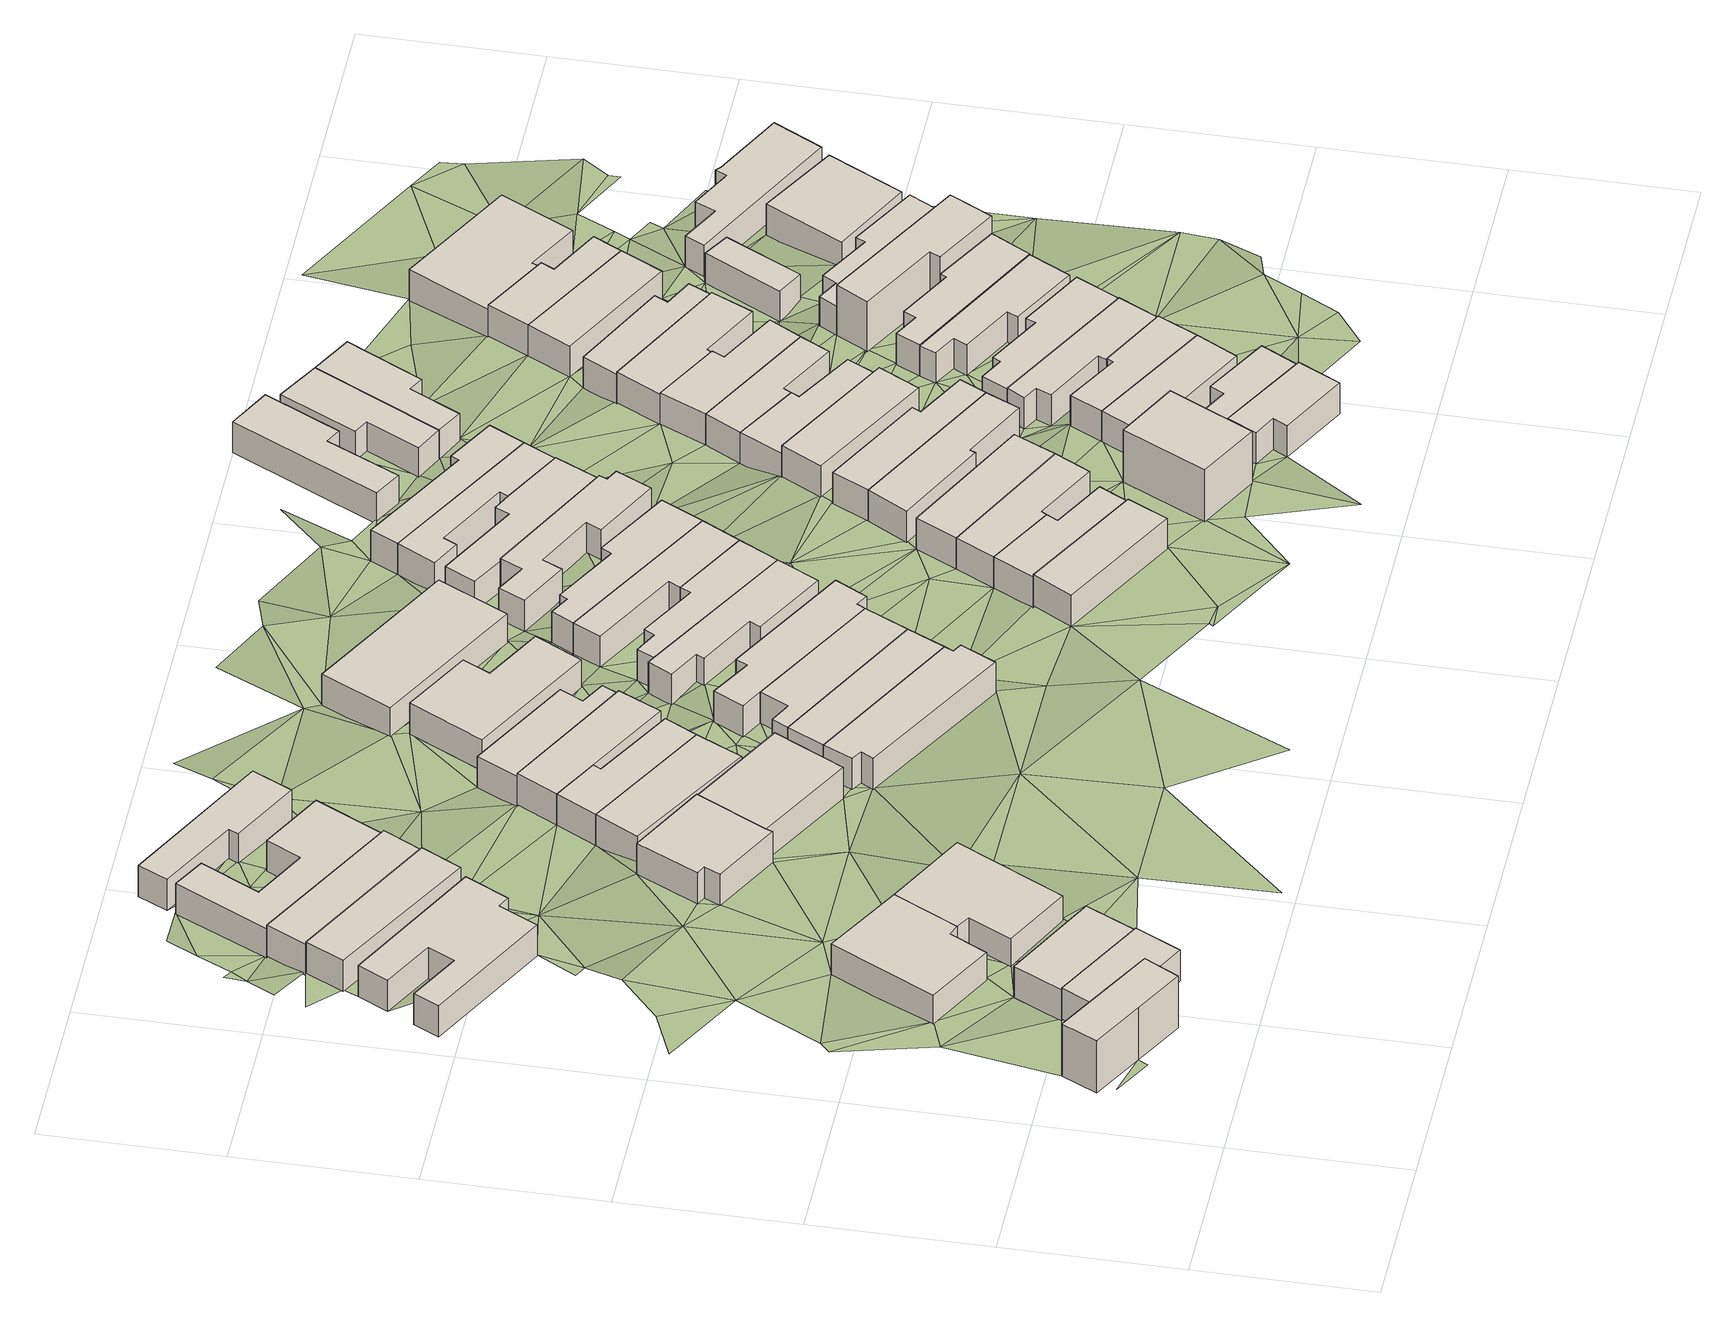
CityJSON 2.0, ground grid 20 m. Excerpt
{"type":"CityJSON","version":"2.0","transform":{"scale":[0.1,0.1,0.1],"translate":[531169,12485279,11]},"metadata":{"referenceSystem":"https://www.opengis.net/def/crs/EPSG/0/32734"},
"CityObjects":{
"building1":{"type":"Building","attributes":{"address":"59 Cecil Road Salt River Cape Town","building":"house","building:levels":2,"building_height":6.9,"plus_code":"4FRW3F96+CXF","ground_height":15,"roof_height":21.9},"geometry":[{"type":"Solid","lod":"1","boundaries":[[[[0,1,2,3]],[[1,4,5,2]],[[4,6,7,5]],[[6,8,9,7]],[[8,10,11,9]],[[10,0,3,11]],[[3,2,5,7,9,11]],[[10,8,6,4,1,0]]]]}]},
"building2":{"type":"Building","attributes":{"address":"57 Cecil Road Salt River Cape Town","building":"house","building:levels":1,"building_height":4.1,"plus_code":"4FRW3F97+C2J","ground_height":15,"roof_height":19.1},"geometry":[{"type":"Solid","lod":"1","boundaries":[[[[12,0,13,14]],[[0,10,15,13]],[[10,16,17,15]],[[16,18,19,17]],[[18,12,14,19]],[[14,13,15,17,19]],[[18,16,10,0,12]]]]}]},
"building3":{"type":"Building","attributes":{"address":"55 Cecil Road Salt River Cape Town","building":"house","building:levels":1,"building_height":4.1,"plus_code":"4FRW3F97+C2W","ground_height":14.63,"roof_height":18.73},"geometry":[{"type":"Solid","lod":"1","boundaries":[[[[20,21,22,23]],[[21,24,25,22]],[[24,26,27,25]],[[26,20,23,27]],[[23,22,25,27]],[[26,24,21,20]]]]}]},
"building4":{"type":"Building","attributes":{"address":"36 Pope Street Salt River Cape Town","building":"house","building:levels":1,"building_height":4.1,"plus_code":"4FRW3F97+G27","ground_height":13.99,"roof_height":18.09},"geometry":[{"type":"Solid","lod":"1","boundaries":[[[[28,29,30,31]],[[29,32,33,30]],[[32,34,35,33]],[[34,36,37,35]],[[36,38,39,37]],[[38,28,31,39]],[[31,30,33,35,37,39]],[[38,36,34,32,29,28]]]]}]},
"building5":{"type":"Building","attributes":{"address":"38 Cecil Road Salt River Cape Town","building":"house","building:levels":1,"building_height":4.1,"plus_code":"4FRW3F97+M2J","ground_height":13.1,"roof_height":17.2},"geometry":[{"type":"Solid","lod":"1","boundaries":[[[[40,41,42,43]],[[41,44,45,42]],[[44,46,47,45]],[[46,48,49,47]],[[48,50,51,49]],[[50,52,53,51]],[[52,54,55,53]],[[54,56,57,55]],[[56,58,59,57]],[[58,40,43,59]],[[43,42,45,47,49,51,53,55,57,59]],[[58,56,54,52,50,48,46,44,41,40]]]]}]},
"building6":{"type":"Building","attributes":{"address":"38 Pope Street Salt River Cape Town","building":"house","building:levels":1,"building_height":4.1,"plus_code":"4FRW3F97+F3J","ground_height":13.99,"roof_height":18.09},"geometry":[{"type":"Solid","lod":"1","boundaries":[[[[29,28,31,30]],[[28,60,61,31]],[[60,62,63,61]],[[62,64,65,63]],[[64,66,67,65]],[[66,29,30,67]],[[30,31,61,63,65,67]],[[66,64,62,60,28,29]]]]}]},
"building7":{"type":"Building","attributes":{"address":"36 Cecil Road Salt River Cape Town","building":"house","building:levels":1,"building_height":4.1,"plus_code":"4FRW3F97+P22","ground_height":12.86,"roof_height":16.96},"geometry":[{"type":"Solid","lod":"1","boundaries":[[[[68,69,70,71]],[[69,72,73,70]],[[72,74,75,73]],[[74,68,71,75]],[[71,70,73,75]],[[74,72,69,68]]]]}]},
"building8":{"type":"Building","attributes":{"address":"34 Cecil Road Salt River Cape Town","building":"house","building:levels":1,"building_height":4.1,"plus_code":"4FRW3F97+P2F","ground_height":12.54,"roof_height":16.64},"geometry":[{"type":"Solid","lod":"1","boundaries":[[[[76,77,78,79]],[[77,80,81,78]],[[80,82,83,81]],[[82,76,79,83]],[[79,78,81,83]],[[82,80,77,76]]]]}]},
"building9":{"type":"Building","attributes":{"address":"7 Pope Street Salt River Cape Town","building":"house","building:levels":1,"building_height":4.1,"plus_code":"4FRW3F97+J34","ground_height":13.86,"roof_height":17.96},"geometry":[{"type":"Solid","lod":"1","boundaries":[[[[84,85,86,87]],[[85,88,89,86]],[[88,90,91,89]],[[90,92,93,91]],[[92,94,95,93]],[[94,96,97,95]],[[96,84,87,97]],[[87,86,89,91,93,95,97]],[[96,94,92,90,88,85,84]]]]}]},
"building10":{"type":"Building","attributes":{"address":"32 Cecil Road Salt River Cape Town","building":"house","building:levels":1,"building_height":4.1,"plus_code":"4FRW3F97+Q22","ground_height":12.09,"roof_height":16.19},"geometry":[{"type":"Solid","lod":"1","boundaries":[[[[98,99,100,101]],[[99,102,103,100]],[[102,104,105,103]],[[104,106,107,105]],[[106,108,109,107]],[[108,110,111,109]],[[110,112,113,111]],[[112,98,101,113]],[[101,100,103,105,107,109,111,113]],[[112,110,108,106,104,102,99,98]]]]}]},
"building11":{"type":"Building","attributes":{"address":"Pope Street Salt River Cape Town","building":"house","building:levels":1,"building_height":4.1,"plus_code":"4FRW3F97+H4F","ground_height":13.7,"roof_height":17.8},"geometry":[{"type":"Solid","lod":"1","boundaries":[[[[114,115,116,117]],[[115,118,119,116]],[[118,120,121,119]],[[120,114,117,121]],[[117,116,119,121]],[[120,118,115,114]]]]}]},
"building12":{"type":"Building","attributes":{"address":"30 Cecil Road Salt River Cape Town","building":"house","building:levels":1,"building_height":4.1,"plus_code":"4FRW3F97+Q3J","ground_height":11.88,"roof_height":15.98},"geometry":[{"type":"Solid","lod":"1","boundaries":[[[[122,123,124,125]],[[123,126,127,124]],[[126,128,129,127]],[[128,130,131,129]],[[130,132,133,131]],[[132,122,125,133]],[[125,124,127,129,131,133]],[[132,130,128,126,123,122]]]]}]},
"building13":{"type":"Building","attributes":{"address":"Cecil Road Salt River Cape Town","building":"house","building:levels":1,"building_height":4.1,"plus_code":"4FRW3F97+J46","ground_height":12.91,"roof_height":17.01},"geometry":[{"type":"Solid","lod":"1","boundaries":[[[[134,135,136,137]],[[135,138,139,136]],[[138,140,141,139]],[[140,134,137,141]],[[137,136,139,141]],[[140,138,135,134]]]]}]},
"building14":{"type":"Building","attributes":{"address":"Cecil Road Salt River Cape Town","building":"house","building:levels":1,"building_height":4.1,"plus_code":"4FRW3F97+J4M","ground_height":12.91,"roof_height":17.01},"geometry":[{"type":"Solid","lod":"1","boundaries":[[[[134,140,141,137]],[[140,142,143,141]],[[142,144,145,143]],[[144,146,147,145]],[[146,148,149,147]],[[148,134,137,149]],[[137,141,143,145,147,149]],[[148,146,144,142,140,134]]]]}]},
"building15":{"type":"Building","attributes":{"address":"Cecil Road Salt River Cape Town","building":"house","building:levels":1,"building_height":4.1,"plus_code":"4FRW3F97+M44","ground_height":12.91,"roof_height":17.01},"geometry":[{"type":"Solid","lod":"1","boundaries":[[[[150,148,149,151]],[[148,146,147,149]],[[146,152,153,147]],[[152,154,155,153]],[[154,150,151,155]],[[151,149,147,153,155]],[[154,152,146,148,150]]]]}]},
"building16":{"type":"Building","attributes":{"address":"62 Fenton Road Salt River Cape Town","building":"house","building:levels":1,"building_height":4.1,"plus_code":"4FRW3F97+G5P","ground_height":13.44,"roof_height":17.54},"geometry":[{"type":"Solid","lod":"1","boundaries":[[[[156,157,158,159]],[[157,160,161,158]],[[160,162,163,161]],[[162,164,165,163]],[[164,166,167,165]],[[166,168,169,167]],[[168,170,171,169]],[[170,156,159,171]],[[159,158,161,163,165,167,169,171]],[[170,168,166,164,162,160,157,156]]]]}]},
"building17":{"type":"Building","attributes":{"address":"Cecil Road Salt River Cape Town","building":"house","building:levels":1,"building_height":4.1,"plus_code":"4FRW3F97+M49","ground_height":12.43,"roof_height":16.53},"geometry":[{"type":"Solid","lod":"1","boundaries":[[[[172,173,174,175]],[[173,176,177,174]],[[176,178,179,177]],[[178,180,181,179]],[[180,182,183,181]],[[182,172,175,183]],[[175,174,177,179,181,183]],[[182,180,178,176,173,172]]]]}]},
"building18":{"type":"Building","attributes":{"address":"60 Fenton Road Salt River Cape Town","building":"house","building:levels":1,"building_height":4.1,"plus_code":"4FRW3F97+H55","ground_height":13.44,"roof_height":17.54},"geometry":[{"type":"Solid","lod":"1","boundaries":[[[[156,170,171,159]],[[170,184,185,171]],[[184,186,187,185]],[[186,156,159,187]],[[159,171,185,187]],[[186,184,170,156]]]]}]},
"building19":{"type":"Building","attributes":{"address":"58 Fenton Road Salt River Cape Town","building":"house","building:levels":1,"building_height":4.1,"plus_code":"4FRW3F97+H66","ground_height":13.44,"roof_height":17.54},"geometry":[{"type":"Solid","lod":"1","boundaries":[[[[184,188,189,185]],[[188,190,191,189]],[[190,192,193,191]],[[192,194,195,193]],[[194,186,187,195]],[[186,184,185,187]],[[185,189,191,193,195,187]],[[186,194,192,190,188,184]]]]}]},
"building20":{"type":"Building","attributes":{"address":"Cecil Road Salt River Cape Town","building":"house","building:levels":1,"building_height":4.1,"plus_code":"4FRW3F97+M5R","ground_height":12.27,"roof_height":16.37},"geometry":[{"type":"Solid","lod":"1","boundaries":[[[[196,197,198,199]],[[197,200,201,198]],[[200,202,203,201]],[[202,204,205,203]],[[204,206,207,205]],[[206,196,199,207]],[[199,198,201,203,205,207]],[[206,204,202,200,197,196]]]]}]},
"building21":{"type":"Building","attributes":{"address":"56 Fenton Road Salt River Cape Town","building":"house","building:levels":1,"building_height":4.1,"plus_code":"4FRW3F97+H6M","ground_height":13.44,"roof_height":17.54},"geometry":[{"type":"Solid","lod":"1","boundaries":[[[[188,208,209,189]],[[208,210,211,209]],[[210,212,213,211]],[[212,214,215,213]],[[214,216,217,215]],[[216,218,219,217]],[[218,220,221,219]],[[220,190,191,221]],[[190,188,189,191]],[[189,209,211,213,215,217,219,221,191]],[[190,220,218,216,214,212,210,208,188]]]]}]},
"building22":{"type":"Building","attributes":{"address":"54 Fenton Road Salt River Cape Town","building":"house","building:levels":1,"building_height":4.1,"plus_code":"4FRW3F97+J64","ground_height":12.71,"roof_height":16.81},"geometry":[{"type":"Solid","lod":"1","boundaries":[[[[222,223,224,225]],[[223,226,227,224]],[[226,228,229,227]],[[228,230,231,229]],[[230,232,233,231]],[[232,234,235,233]],[[234,236,237,235]],[[236,238,239,237]],[[238,222,225,239]],[[225,224,227,229,231,233,235,237,239]],[[238,236,234,232,230,228,226,223,222]]]]}]},
"building23":{"type":"Building","attributes":{"address":"41 Cecil Road Salt River Cape Town","building":"house","building:levels":1,"building_height":4.1,"plus_code":"4FRW3F97+P5H","ground_height":11.81,"roof_height":15.91},"geometry":[{"type":"Solid","lod":"1","boundaries":[[[[240,241,242,243]],[[241,244,245,242]],[[244,246,247,245]],[[246,240,243,247]],[[243,242,245,247]],[[246,244,241,240]]]]}]},
"building24":{"type":"Building","attributes":{"address":"52 Fenton Road Salt River Cape Town","building":"house","building:levels":1,"building_height":4.1,"plus_code":"4FRW3F97+J69","ground_height":12.71,"roof_height":16.81},"geometry":[{"type":"Solid","lod":"1","boundaries":[[[[222,248,249,225]],[[248,250,251,249]],[[250,252,253,251]],[[252,254,255,253]],[[254,256,257,255]],[[256,258,259,257]],[[258,223,224,259]],[[223,222,225,224]],[[225,249,251,253,255,257,259,224]],[[223,258,256,254,252,250,248,222]]]]}]},
"building25":{"type":"Building","attributes":{"address":"61 Fenton Road Salt River Cape Town","building":"house","building:levels":1,"building_height":4.1,"plus_code":"4FRW3F97+F8J","ground_height":13.79,"roof_height":17.89},"geometry":[{"type":"Solid","lod":"1","boundaries":[[[[260,261,262,263]],[[261,264,265,262]],[[264,266,267,265]],[[266,260,263,267]],[[263,262,265,267]],[[266,264,261,260]]]]}]},
"building26":{"type":"Building","attributes":{"address":"50 Fenton Road Salt River Cape Town","building":"house","building:levels":1,"building_height":4.1,"plus_code":"4FRW3F97+J6X","ground_height":12.71,"roof_height":16.81},"geometry":[{"type":"Solid","lod":"1","boundaries":[[[[248,268,269,249]],[[268,270,271,269]],[[270,272,273,271]],[[272,274,275,273]],[[274,250,251,275]],[[250,248,249,251]],[[249,269,271,273,275,251]],[[250,274,272,270,268,248]]]]}]},
"building27":{"type":"Building","attributes":{"address":"59 Fenton Road Salt River Cape Town","building":"house","building:levels":1,"building_height":4.1,"plus_code":"4FRW3F97+F8V","ground_height":13.44,"roof_height":17.54},"geometry":[{"type":"Solid","lod":"1","boundaries":[[[[276,277,278,279]],[[277,280,281,278]],[[280,282,283,281]],[[282,284,285,283]],[[284,286,287,285]],[[286,276,279,287]],[[279,278,281,283,285,287]],[[286,284,282,280,277,276]]]]}]},
"building28":{"type":"Building","attributes":{"address":"48 Fenton Road Salt River Cape Town","building":"house","building:levels":1,"building_height":4.1,"plus_code":"4FRW3F97+M73","ground_height":12.71,"roof_height":16.81},"geometry":[{"type":"Solid","lod":"1","boundaries":[[[[268,288,289,269]],[[288,290,291,289]],[[290,292,293,291]],[[292,294,295,293]],[[294,296,297,295]],[[296,298,299,297]],[[298,270,271,299]],[[270,268,269,271]],[[269,289,291,293,295,297,299,271]],[[270,298,296,294,292,290,288,268]]]]}]},
"building29":{"type":"Building","attributes":{"address":"57 Fenton Road Salt River Cape Town","building":"house","building:levels":1,"building_height":4.1,"plus_code":"4FRW3F97+G88","ground_height":13.44,"roof_height":17.54},"geometry":[{"type":"Solid","lod":"1","boundaries":[[[[286,284,285,287]],[[284,300,301,285]],[[300,302,303,301]],[[302,304,305,303]],[[304,306,307,305]],[[306,286,287,307]],[[287,285,301,303,305,307]],[[306,304,302,300,284,286]]]]}]},
"building30":{"type":"Building","attributes":{"address":"46 Fenton Road Salt River Cape Town","building":"house","building:levels":1,"building_height":4.1,"plus_code":"4FRW3F97+M8C","ground_height":12.27,"roof_height":16.37},"geometry":[{"type":"Solid","lod":"1","boundaries":[[[[308,309,310,311]],[[309,312,313,310]],[[312,314,315,313]],[[314,316,317,315]],[[316,318,319,317]],[[318,320,321,319]],[[320,322,323,321]],[[322,324,325,323]],[[324,326,327,325]],[[326,328,329,327]],[[328,330,331,329]],[[330,308,311,331]],[[311,310,313,315,317,319,321,323,325,327,329,331]],[[330,328,326,324,322,320,318,316,314,312,309,308]]]]}]},
"building31":{"type":"Building","attributes":{"address":"55 Fenton Road Salt River Cape Town","building":"house","building:levels":1,"building_height":4.1,"plus_code":"4FRW3F97+G8G","ground_height":13.44,"roof_height":17.54},"geometry":[{"type":"Solid","lod":"1","boundaries":[[[[306,304,305,307]],[[304,332,333,305]],[[332,334,335,333]],[[334,306,307,335]],[[307,305,333,335]],[[334,332,304,306]]]]}]},
"building32":{"type":"Building","attributes":{"address":"44 Fenton Road Salt River Cape Town","building":"house","building:levels":1,"building_height":4.1,"plus_code":"4FRW3F97+M7X","ground_height":11.9,"roof_height":16},"geometry":[{"type":"Solid","lod":"1","boundaries":[[[[336,337,338,339]],[[337,340,341,338]],[[340,342,343,341]],[[342,344,345,343]],[[344,346,347,345]],[[346,348,349,347]],[[348,350,351,349]],[[350,336,339,351]],[[339,338,341,343,345,347,349,351]],[[350,348,346,344,342,340,337,336]]]]}]},
"building33":{"type":"Building","attributes":{"address":"9 Pope Street Salt River Cape Town","building":"house","building:levels":2,"building_height":6.9,"plus_code":"4FRW3F97+F93","ground_height":13.81,"roof_height":20.71},"geometry":[{"type":"Solid","lod":"1","boundaries":[[[[352,353,354,355]],[[353,356,357,354]],[[356,358,359,357]],[[358,352,355,359]],[[355,354,357,359]],[[358,356,353,352]]]]}]},
"building34":{"type":"Building","attributes":{"address":"42 Fenton Road Salt River Cape Town","building":"house","building:levels":1,"building_height":4.1,"plus_code":"4FRW3F97+P86","ground_height":11.74,"roof_height":15.84},"geometry":[{"type":"Solid","lod":"1","boundaries":[[[[360,361,362,363]],[[361,364,365,362]],[[364,366,367,365]],[[366,368,369,367]],[[368,370,371,369]],[[370,372,373,371]],[[372,374,375,373]],[[374,360,363,375]],[[363,362,365,367,369,371,373,375]],[[374,372,370,368,366,364,361,360]]]]}]},
"building35":{"type":"Building","attributes":{"address":"53 Fenton Road Salt River Cape Town","building":"house","building:levels":1,"building_height":4.1,"plus_code":"4FRW3F97+G9R","ground_height":13.31,"roof_height":17.41},"geometry":[{"type":"Solid","lod":"1","boundaries":[[[[376,377,378,379]],[[377,380,381,378]],[[380,382,383,381]],[[382,384,385,383]],[[384,386,387,385]],[[386,376,379,387]],[[379,378,381,383,385,387]],[[386,384,382,380,377,376]]]]}]},
"building36":{"type":"Building","attributes":{"address":"40 Fenton Road Salt River Cape Town","building":"house","building:levels":1,"building_height":4.1,"plus_code":"4FRW3F97+P8C","ground_height":11.74,"roof_height":15.84},"geometry":[{"type":"Solid","lod":"1","boundaries":[[[[361,360,363,362]],[[360,388,389,363]],[[388,390,391,389]],[[390,392,393,391]],[[392,394,395,393]],[[394,361,362,395]],[[362,363,389,391,393,395]],[[394,392,390,388,360,361]]]]}]},
"building37":{"type":"Building","attributes":{"address":"51 Fenton Road Salt River Cape Town","building":"house","building:levels":1,"building_height":4.1,"plus_code":"4FRW3F97+H97","ground_height":13.31,"roof_height":17.41},"geometry":[{"type":"Solid","lod":"1","boundaries":[[[[376,386,387,379]],[[386,396,397,387]],[[396,398,399,397]],[[398,400,401,399]],[[400,402,403,401]],[[402,376,379,403]],[[379,387,397,399,401,403]],[[402,400,398,396,386,376]]]]}]},
"building38":{"type":"Building","attributes":{"address":"54 Goldsmith Road Salt River Cape Town","building":"house","building:levels":1,"building_height":4.1,"plus_code":"4FRW3F97+CCF","ground_height":13.98,"roof_height":18.08},"geometry":[{"type":"Solid","lod":"1","boundaries":[[[[404,405,406,407]],[[405,408,409,406]],[[408,410,411,409]],[[410,412,413,411]],[[412,414,415,413]],[[414,404,407,415]],[[407,406,409,411,413,415]],[[414,412,410,408,405,404]]]]}]},
"building39":{"type":"Building","attributes":{"address":"Fenton Road Salt River Cape Town","building":"house","building:levels":1,"building_height":4.1,"plus_code":"4FRW3F97+H9P","ground_height":13.31,"roof_height":17.41},"geometry":[{"type":"Solid","lod":"1","boundaries":[[[[416,417,418,419]],[[417,420,421,418]],[[420,422,423,421]],[[422,416,419,423]],[[419,418,421,423]],[[422,420,417,416]]]]}]},
"building40":{"type":"Building","attributes":{"address":"52 Goldsmith Road Salt River Cape Town","building":"house","building:levels":1,"building_height":4.1,"plus_code":"4FRW3F97+CCP","ground_height":13.59,"roof_height":17.69},"geometry":[{"type":"Solid","lod":"1","boundaries":[[[[424,425,426,427]],[[425,428,429,426]],[[428,430,431,429]],[[430,432,433,431]],[[432,434,435,433]],[[434,424,427,435]],[[427,426,429,431,433,435]],[[434,432,430,428,425,424]]]]}]},
"building41":{"type":"Building","attributes":{"address":"50 Goldsmith Road Salt River Cape Town","building":"house","building:levels":1,"building_height":4.1,"plus_code":"4FRW3F97+FCF","ground_height":13.42,"roof_height":17.52},"geometry":[{"type":"Solid","lod":"1","boundaries":[[[[436,437,438,439]],[[437,440,441,438]],[[440,442,443,441]],[[442,444,445,443]],[[444,446,447,445]],[[446,436,439,447]],[[439,438,441,443,445,447]],[[446,444,442,440,437,436]]]]}]},
"building42":{"type":"Building","attributes":{"address":"Fenton Road Salt River Cape Town","building":"house","building:levels":1,"building_height":4.1,"plus_code":"4FRW3F97+H9W","ground_height":12.28,"roof_height":16.38},"geometry":[{"type":"Solid","lod":"1","boundaries":[[[[448,449,450,451]],[[449,452,453,450]],[[452,454,455,453]],[[454,456,457,455]],[[456,458,459,457]],[[458,448,451,459]],[[451,450,453,455,457,459]],[[458,456,454,452,449,448]]]]}]},
"building43":{"type":"Building","attributes":{"address":"44 Tennyson Street Salt River Cape Town","building":"house","building:levels":1,"building_height":4.1,"plus_code":"4FRW3F97+Q8Q","ground_height":11.04,"roof_height":15.14},"geometry":[{"type":"Solid","lod":"1","boundaries":[[[[460,461,462,463]],[[461,464,465,462]],[[464,466,467,465]],[[466,468,469,467]],[[468,470,471,469]],[[470,460,463,471]],[[463,462,465,467,469,471]],[[470,468,466,464,461,460]]]]}]},
"building44":{"type":"Building","attributes":{"address":"48 Goldsmith Road Salt River Cape Town","building":"house","building:levels":1,"building_height":4.1,"plus_code":"4FRW3F97+FCP","ground_height":13.42,"roof_height":17.52},"geometry":[{"type":"Solid","lod":"1","boundaries":[[[[436,472,473,439]],[[472,474,475,473]],[[474,476,477,475]],[[476,478,479,477]],[[478,437,438,479]],[[437,436,439,438]],[[439,473,475,477,479,438]],[[437,478,476,474,472,436]]]]}]},
"building45":{"type":"Building","attributes":{"address":"Fenton Road Salt River Cape Town","building":"house","building:levels":1,"building_height":4.1,"plus_code":"4FRW3F97+J99","ground_height":12.28,"roof_height":16.38},"geometry":[{"type":"Solid","lod":"1","boundaries":[[[[480,448,451,481]],[[448,458,459,451]],[[458,482,483,459]],[[482,484,485,483]],[[484,486,487,485]],[[486,480,481,487]],[[481,451,459,483,485,487]],[[486,484,482,458,448,480]]]]}]},
"building46":{"type":"Building","attributes":{"address":"46 Goldsmith Road Salt River Cape Town","building":"house","building:levels":1,"building_height":4.1,"plus_code":"4FRW3F97+GC5","ground_height":13.31,"roof_height":17.41},"geometry":[{"type":"Solid","lod":"1","boundaries":[[[[488,489,490,491]],[[489,492,493,490]],[[492,494,495,493]],[[494,496,497,495]],[[496,498,499,497]],[[498,500,501,499]],[[500,502,503,501]],[[502,488,491,503]],[[491,490,493,495,497,499,501,503]],[[502,500,498,496,494,492,489,488]]]]}]},
"building47":{"type":"Building","attributes":{"address":"46 Tennyson Street Salt River Cape Town","building":"house","building:levels":1,"building_height":4.1,"plus_code":"4FRW3F97+Q9F","ground_height":11.04,"roof_height":15.14},"geometry":[{"type":"Solid","lod":"1","boundaries":[[[[504,505,506,507]],[[505,508,509,506]],[[508,510,511,509]],[[510,512,513,511]],[[512,514,515,513]],[[514,504,507,515]],[[507,506,509,511,513,515]],[[514,512,510,508,505,504]]]]}]},
"building48":{"type":"Building","attributes":{"address":"Fenton Road Salt River Cape Town","building":"house","building:levels":1,"building_height":4.1,"plus_code":"4FRW3F97+JCC","ground_height":12.24,"roof_height":16.34},"geometry":[{"type":"Solid","lod":"1","boundaries":[[[[516,480,481,517]],[[480,486,487,481]],[[486,518,519,487]],[[518,520,521,519]],[[520,522,523,521]],[[522,516,517,523]],[[517,481,487,519,521,523]],[[522,520,518,486,480,516]]]]}]},
"building49":{"type":"Building","attributes":{"address":"44 Goldsmith Road Salt River Cape Town","building":"house","building:levels":1,"building_height":4.1,"plus_code":"4FRW3F97+GF6","ground_height":13.12,"roof_height":17.22},"geometry":[{"type":"Solid","lod":"1","boundaries":[[[[524,525,526,527]],[[525,528,529,526]],[[528,530,531,529]],[[530,532,533,531]],[[532,534,535,533]],[[534,536,537,535]],[[536,538,539,537]],[[538,524,527,539]],[[527,526,529,531,533,535,537,539]],[[538,536,534,532,530,528,525,524]]]]}]},
"building50":{"type":"Building","attributes":{"address":"48 Tennyson Street Salt River Cape Town","building":"house","building:levels":1,"building_height":4.1,"plus_code":"4FRW3F97+Q98","ground_height":11.04,"roof_height":15.14},"geometry":[{"type":"Solid","lod":"1","boundaries":[[[[505,504,507,506]],[[504,540,541,507]],[[540,542,543,541]],[[542,544,545,543]],[[544,546,547,545]],[[546,505,506,547]],[[506,507,541,543,545,547]],[[546,544,542,540,504,505]]]]}]},
"building51":{"type":"Building","attributes":{"address":"Fenton Road Salt River Cape Town","building":"house","building:levels":1,"building_height":4.1,"plus_code":"4FRW3F97+MC3","ground_height":12.12,"roof_height":16.22},"geometry":[{"type":"Solid","lod":"1","boundaries":[[[[548,549,550,551]],[[549,552,553,550]],[[552,554,555,553]],[[554,556,557,555]],[[556,558,559,557]],[[558,548,551,559]],[[551,550,553,555,557,559]],[[558,556,554,552,549,548]]]]}]},
"building52":{"type":"Building","attributes":{"address":"42 Goldsmith Road Salt River Cape Town","building":"house","building:levels":1,"building_height":4.1,"plus_code":"4FRW3F97+GFV","ground_height":13.12,"roof_height":17.22},"geometry":[{"type":"Solid","lod":"1","boundaries":[[[[560,561,562,563]],[[561,564,565,562]],[[564,566,567,565]],[[566,568,569,567]],[[568,570,571,569]],[[570,572,573,571]],[[572,574,575,573]],[[574,560,563,575]],[[563,562,565,567,569,571,573,575]],[[574,572,570,568,566,564,561,560]]]]}]},
"building53":{"type":"Building","attributes":{"address":"Fenton Road Salt River Cape Town","building":"house","building:levels":1,"building_height":4.1,"plus_code":"4FRW3F97+MC8","ground_height":11.72,"roof_height":15.82},"geometry":[{"type":"Solid","lod":"1","boundaries":[[[[576,577,578,579]],[[577,580,581,578]],[[580,582,583,581]],[[582,584,585,583]],[[584,586,587,585]],[[586,576,579,587]],[[579,578,581,583,585,587]],[[586,584,582,580,577,576]]]]}]},
"building54":{"type":"Building","attributes":{"address":"40 Goldsmith Road Salt River Cape Town","building":"house","building:levels":1,"building_height":4.1,"plus_code":"4FRW3F97+HF3","ground_height":13.12,"roof_height":17.22},"geometry":[{"type":"Solid","lod":"1","boundaries":[[[[560,588,589,590]],[[588,591,592,589]],[[591,593,594,592]],[[593,595,596,594]],[[595,597,598,596]],[[597,599,600,598]],[[599,561,601,600]],[[561,560,590,601]],[[590,589,592,594,596,598,600,601]],[[561,599,597,595,593,591,588,560]]]]}]},
"building55":{"type":"Building","attributes":{"address":"38 Goldsmith Road Salt River Cape Town","building":"house","building:levels":2,"building_height":6.9,"plus_code":"4FRW3F97+HFG","ground_height":12.68,"roof_height":19.58},"geometry":[{"type":"Solid","lod":"1","boundaries":[[[[602,603,604,605]],[[603,606,607,604]],[[606,608,609,607]],[[608,610,611,609]],[[610,612,613,611]],[[612,602,605,613]],[[605,604,607,609,611,613]],[[612,610,608,606,603,602]]]]}]},
"building56":{"type":"Building","attributes":{"address":"37 Fenton Road Salt River Cape Town","building":"house","building:levels":1,"building_height":4.1,"plus_code":"4FRW3F97+MCQ","ground_height":11.72,"roof_height":15.82},"geometry":[{"type":"Solid","lod":"1","boundaries":[[[[614,615,616,617]],[[615,618,619,616]],[[618,620,621,619]],[[620,614,617,621]],[[617,616,619,621]],[[620,618,615,614]]]]}]},
"building57":{"type":"Building","attributes":{"address":"36 Goldsmith Road Salt River Cape Town","building":"house","building:levels":1,"building_height":4.1,"plus_code":"4FRW3F97+HFQ","ground_height":12.68,"roof_height":16.78},"geometry":[{"type":"Solid","lod":"1","boundaries":[[[[603,622,623,624]],[[622,625,626,623]],[[625,627,628,626]],[[627,629,630,628]],[[629,631,632,630]],[[631,633,634,632]],[[633,606,635,634]],[[606,603,624,635]],[[624,623,626,628,630,632,634,635]],[[606,633,631,629,627,625,622,603]]]]}]},
"building58":{"type":"Building","attributes":{"building":"yes","building:levels":1,"building_height":4.1,"plus_code":"4FRW3F97+JFP","ground_height":12.12,"roof_height":16.22},"geometry":[{"type":"Solid","lod":"1","boundaries":[[[[636,637,638,639]],[[637,640,641,638]],[[640,642,643,641]],[[642,636,639,643]],[[639,638,641,643]],[[642,640,637,636]]]]}]},
"building59":{"type":"Building","attributes":{"address":"35 Fenton Road Salt River Cape Town","building":"house","building:levels":1,"building_height":4.1,"plus_code":"4FRW3F97+PF2","ground_height":11.72,"roof_height":15.82},"geometry":[{"type":"Solid","lod":"1","boundaries":[[[[644,614,617,645]],[[614,620,621,617]],[[620,646,647,621]],[[646,648,649,647]],[[648,650,651,649]],[[650,644,645,651]],[[645,617,621,647,649,651]],[[650,648,646,620,614,644]]]]}]},
"building60":{"type":"Building","attributes":{"address":"31 Fenton Road Salt River Cape Town","building":"house","building:levels":1,"building_height":4.1,"plus_code":"4FRW3F97+PFG","ground_height":11.07,"roof_height":15.17},"geometry":[{"type":"Solid","lod":"1","boundaries":[[[[652,653,654,655]],[[653,656,657,654]],[[656,658,659,657]],[[658,660,661,659]],[[660,662,663,661]],[[662,652,655,663]],[[655,654,657,659,661,663]],[[662,660,658,656,653,652]]]]}]},
"building61":{"type":"Building","attributes":{"address":"34 Goldsmith Road Salt River Cape Town","building":"house","building:levels":1,"building_height":4.1,"plus_code":"4FRW3F97+JG4","ground_height":12.11,"roof_height":16.21},"geometry":[{"type":"Solid","lod":"1","boundaries":[[[[664,665,666,667]],[[665,668,669,666]],[[668,670,671,669]],[[670,664,667,671]],[[667,666,669,671]],[[670,668,665,664]]]]}]},
"building62":{"type":"Building","attributes":{"address":"32A Goldsmith Road Salt River Cape Town","building":"house","building:levels":1,"building_height":4.1,"plus_code":"4FRW3F97+JGW","ground_height":12.11,"roof_height":16.21},"geometry":[{"type":"Solid","lod":"1","boundaries":[[[[672,673,674,675]],[[673,676,677,674]],[[676,678,679,677]],[[678,680,681,679]],[[680,682,683,681]],[[682,684,685,683]],[[684,686,687,685]],[[686,688,689,687]],[[688,672,675,689]],[[675,674,677,679,681,683,685,687,689]],[[688,686,684,682,680,678,676,673,672]]]]}]},
"terrain1":{"type":"TINRelief","geometry":[{"type":"CompositeSurface","lod":"1","boundaries":[[[690,691,6]],[[1,0,12]],[[12,692,1]],[[693,692,694]],[[694,695,693]],[[26,692,12]],[[26,694,692]],[[694,32,695]],[[696,697,698]],[[699,694,26]],[[32,698,695]],[[700,699,26]],[[696,698,701]],[[702,700,26]],[[699,700,703]],[[699,703,704]],[[698,32,705]],[[703,700,706]],[[704,703,707]],[[707,703,706]],[[708,700,702]],[[698,709,701]],[[52,50,710]],[[702,711,712]],[[698,705,709]],[[705,32,29]],[[713,714,715]],[[716,701,709]],[[717,716,718]],[[708,702,712]],[[719,714,720]],[[721,713,48]],[[722,720,723]],[[720,714,80]],[[716,724,718]],[[80,723,720]],[[705,725,709]],[[724,716,709]],[[726,727,718]],[[728,723,80]],[[708,712,729]],[[29,730,705]],[[718,724,726]],[[709,725,731]],[[708,729,732]],[[96,725,705]],[[713,721,74]],[[731,725,733]],[[88,709,731]],[[724,709,88]],[[721,726,724]],[[29,732,730]],[[728,80,734]],[[712,735,736]],[[705,730,96]],[[737,728,734]],[[724,74,721]],[[738,729,712]],[[724,88,134]],[[730,84,96]],[[148,74,724]],[[732,729,738]],[[739,740,741]],[[742,741,740]],[[134,88,743]],[[744,730,732]],[[88,85,743]],[[736,738,712]],[[148,724,134]],[[84,730,118]],[[740,739,745]],[[742,746,123]],[[68,74,150]],[[742,740,747]],[[745,747,740]],[[732,738,744]],[[742,747,746]],[[730,744,118]],[[148,150,74]],[[748,68,749]],[[743,85,750]],[[751,747,745]],[[150,749,68]],[[752,118,744]],[[748,749,99]],[[751,745,99]],[[744,753,752]],[[754,118,752]],[[85,120,750]],[[754,120,118]],[[755,738,736]],[[755,736,756]],[[99,749,757]],[[182,749,150]],[[751,99,757]],[[758,120,754]],[[759,744,738]],[[144,760,146]],[[120,761,750]],[[757,762,751]],[[761,763,750]],[[120,758,764]],[[120,764,761]],[[146,760,765]],[[749,182,766]],[[767,762,757]],[[749,768,757]],[[761,764,769]],[[761,770,763]],[[738,755,771]],[[759,738,771]],[[760,763,770]],[[772,773,764]],[[773,769,764]],[[182,774,766]],[[774,182,775]],[[770,761,769]],[[765,760,770]],[[768,749,766]],[[776,767,757]],[[777,765,770]],[[777,778,765]],[[776,757,768]],[[775,779,774]],[[780,775,781]],[[759,771,166]],[[767,776,782]],[[770,216,214]],[[777,770,783]],[[770,214,783]],[[780,778,226]],[[778,777,226]],[[166,170,168]],[[771,755,261]],[[780,779,775]],[[768,766,784]],[[166,184,170]],[[166,771,261]],[[785,777,783]],[[226,258,780]],[[258,779,780]],[[768,240,776]],[[755,786,261]],[[226,223,258]],[[214,787,783]],[[214,788,789]],[[789,787,214]],[[258,272,779]],[[202,784,790]],[[768,784,791]],[[792,793,786]],[[166,261,260]],[[256,254,258]],[[184,166,286]],[[258,254,272]],[[214,212,788]],[[261,786,793]],[[270,779,272]],[[188,184,210]],[[779,270,202]],[[188,210,208]],[[166,260,286]],[[784,202,791]],[[788,794,789]],[[792,795,793]],[[796,776,240]],[[298,202,270]],[[272,254,274]],[[184,797,210]],[[794,788,212]],[[791,202,298]],[[793,798,261]],[[250,254,252]],[[184,286,797]],[[799,776,796]],[[274,254,250]],[[791,298,316]],[[797,212,210]],[[294,298,296]],[[316,298,294]],[[795,798,793]],[[796,240,800]],[[314,791,316]],[[801,800,240]],[[316,294,802]],[[314,803,791]],[[212,334,794]],[[797,286,306]],[[803,801,791]],[[212,797,334]],[[794,804,805]],[[292,802,294]],[[806,798,795]],[[314,309,803]],[[804,794,334]],[[334,797,306]],[[314,312,309]],[[801,803,807]],[[806,795,808]],[[804,809,805]],[[292,290,802]],[[290,320,802]],[[796,800,810]],[[801,807,811]],[[798,806,812]],[[361,800,801]],[[813,814,815]],[[816,804,334]],[[811,361,801]],[[268,809,804]],[[815,817,813]],[[811,807,818]],[[819,320,290]],[[804,816,820]],[[290,821,819]],[[800,361,394]],[[808,822,806]],[[822,808,823]],[[815,824,817]],[[812,825,815]],[[810,800,826]],[[827,812,806]],[[828,818,807]],[[821,290,288]],[[334,829,816]],[[804,830,268]],[[394,826,800]],[[804,820,831]],[[825,812,827]],[[815,825,824]],[[832,818,833]],[[831,830,804]],[[823,412,822]],[[828,834,818]],[[824,825,827]],[[835,821,288]],[[833,818,834]],[[334,332,829]],[[824,827,836]],[[288,268,837]],[[833,838,832]],[[834,828,833]],[[826,394,839]],[[412,408,822]],[[830,837,268]],[[822,408,405]],[[840,839,394]],[[841,838,833]],[[837,835,288]],[[410,408,412]],[[827,842,836]],[[405,358,822]],[[829,332,843]],[[827,358,844]],[[826,839,845]],[[328,846,847]],[[827,844,842]],[[840,394,848]],[[831,849,830]],[[850,332,836]],[[835,851,328]],[[332,384,843]],[[448,835,837]],[[846,328,336]],[[852,358,405]],[[836,842,850]],[[358,853,844]],[[358,852,854]],[[448,851,835]],[[855,840,848]],[[851,336,328]],[[358,854,853]],[[850,384,332]],[[852,856,854]],[[852,857,856]],[[420,830,849]],[[848,858,855]],[[859,855,858]],[[850,498,384]],[[494,384,498]],[[494,492,384]],[[480,851,448]],[[854,856,860]],[[386,384,492]],[[336,861,862]],[[849,863,420]],[[494,498,496]],[[336,851,516]],[[864,855,859]],[[858,865,859]],[[855,864,866]],[[396,420,863]],[[850,867,498]],[[865,858,868]],[[386,492,869]],[[516,861,336]],[[862,861,868]],[[851,480,516]],[[856,425,860]],[[386,869,396]],[[870,850,871]],[[867,850,870]],[[872,864,859]],[[873,866,864]],[[396,869,874]],[[868,861,875]],[[868,875,865]],[[420,396,876]],[[874,869,877]],[[860,425,436]],[[874,876,396]],[[420,876,422]],[[878,879,880]],[[425,404,881]],[[877,882,874]],[[883,861,516]],[[884,885,880]],[[873,864,508]],[[886,874,882]],[[878,887,879]],[[404,888,881]],[[876,874,886]],[[881,436,425]],[[876,889,422]],[[884,880,879]],[[875,861,890]],[[861,883,586]],[[891,887,422]],[[891,422,889]],[[892,876,886]],[[886,882,572]],[[875,893,894]],[[572,882,530]],[[586,890,861]],[[887,895,879]],[[896,436,881]],[[436,896,472]],[[884,879,895]],[[891,895,887]],[[888,897,881]],[[886,572,570]],[[893,875,898]],[[530,528,572]],[[520,518,522]],[[898,875,890]],[[899,900,891]],[[895,891,900]],[[901,884,902]],[[472,896,903]],[[902,884,895]],[[904,905,522]],[[897,906,881]],[[528,574,572]],[[522,518,904]],[[896,881,907]],[[901,908,518]],[[525,903,896]],[[901,902,908]],[[909,890,586]],[[525,574,528]],[[906,907,881]],[[910,895,900]],[[893,911,912]],[[913,893,898]],[[637,904,518]],[[900,593,591]],[[908,637,518]],[[911,893,913]],[[591,910,900]],[[904,637,558]],[[908,914,915]],[[908,915,637]],[[909,916,890]],[[896,917,525]],[[918,896,907]],[[909,919,920]],[[915,921,637]],[[574,525,917]],[[637,636,558]],[[911,922,912]],[[909,920,916]],[[917,560,574]],[[636,920,558]],[[896,918,917]],[[921,915,923]],[[924,918,907]],[[911,913,922]],[[920,636,916]],[[923,915,925]],[[642,921,923]],[[925,926,923]],[[560,927,588]],[[928,916,636]],[[916,928,620]],[[917,927,560]],[[929,636,642]],[[928,636,929]],[[648,930,650]],[[930,931,650]],[[603,588,927]],[[932,923,926]],[[646,930,648]],[[923,665,642]],[[929,642,665]],[[930,933,931]],[[928,934,620]],[[932,926,622]],[[934,646,620]],[[622,603,927]],[[646,933,930]],[[928,935,936]],[[937,922,938]],[[646,939,933]],[[940,928,936]],[[934,928,940]],[[622,927,941]],[[646,934,939]],[[922,660,938]],[[929,665,688]],[[622,941,932]],[[934,940,942]],[[939,943,933]],[[940,936,676]],[[933,943,660]],[[676,936,678]],[[944,937,938]],[[940,676,945]],[[673,945,676]],[[660,944,938]],[[943,946,660]],[[947,948,943]],[[946,943,948]],[[944,660,949]],[[949,660,946]],[[944,949,950]]]}]}
},
"vertices":[
[97,141,48],[34,175,48],[34,175,117],[97,141,117],[13,135,48],[13,135,117],[73,103,48],[73,103,117],[131,72,48],[131,72,117],[153,111,48],[153,111,117],
[124,192,48],[97,141,89],[124,192,89],[153,111,89],[206,84,48],[206,84,89],[233,135,48],[233,135,89],
[124,192,45],[233,135,45],[233,135,86],[124,192,86],[262,192,45],[262,192,86],[153,247,45],[153,247,86],
[214,317,38],[253,390,38],[253,390,79],[214,317,79],[163,439,38],[163,439,79],[100,321,38],[100,321,79],[178,280,38],[178,280,79],[201,322,38],[201,322,79],
[149,742,29],[172,786,29],[172,786,70],[149,742,70],[186,779,29],[186,779,70],[212,828,29],[212,828,70],[51,910,29],[51,910,70],[33,876,29],[33,876,70],[93,845,29],[93,845,70],[77,815,29],[77,815,70],[17,846,29],[17,846,70],[2,817,29],[2,817,70],
[229,308,38],[229,308,79],[204,260,38],[204,260,79],[282,220,38],[282,220,79],[347,342,38],[347,342,79],
[252,881,27],[81,970,27],[81,970,68],[252,881,68],[59,927,27],[59,927,68],[228,836,27],[228,836,68],
[252,881,24],[276,925,24],[276,925,65],[252,881,65],[104,1015,24],[104,1015,65],[81,970,24],[81,970,65],
[334,539,37],[376,618,37],[376,618,78],[334,539,78],[287,664,37],[287,664,78],[251,594,37],[251,594,78],[262,589,37],[262,589,78],[253,571,37],[253,571,78],[331,531,37],[331,531,78],
[276,925,19],[317,1003,19],[317,1003,60],[276,925,60],[244,1041,19],[244,1041,60],[223,1002,19],[223,1002,60],[161,1034,19],[161,1034,60],[196,1100,19],[196,1100,60],[159,1120,19],[159,1120,60],[104,1015,19],[104,1015,60],
[376,618,35],[334,539,35],[334,539,76],[376,618,76],[448,479,35],[448,479,76],[490,558,35],[490,558,76],
[183,1163,17],[166,1130,17],[166,1130,58],[183,1163,58],[257,1083,17],[257,1083,58],[251,1072,17],[251,1072,58],[331,1031,17],[331,1031,58],[354,1076,17],[354,1076,58],
[337,716,27],[310,668,27],[310,668,68],[337,716,68],[456,586,27],[456,586,68],[482,638,27],[482,638,68],
[502,674,27],[502,674,68],[410,724,27],[410,724,68],[415,733,27],[415,733,68],[362,761,27],[362,761,68],
[387,807,27],[387,807,68],[513,681,27],[513,681,68],[537,729,27],[537,729,68],
[482,506,33],[466,473,33],[466,473,74],[482,506,74],[478,466,33],[478,466,74],[470,452,33],[470,452,74],[645,357,33],[645,357,74],[666,397,33],[666,397,74],[655,403,33],[655,403,74],[660,413,33],[660,413,74],
[387,807,23],[537,729,23],[537,729,64],[387,807,64],[547,748,23],[547,748,64],[519,763,23],[519,763,64],[533,789,23],[533,789,64],[411,853,23],[411,853,64],
[681,455,33],[681,455,74],[503,547,33],[503,547,74],
[706,504,33],[706,504,74],[554,585,33],[554,585,74],[537,553,33],[537,553,74],[513,565,33],[513,565,74],
[486,937,21],[441,853,21],[441,853,62],[486,937,62],[586,777,21],[586,777,62],[615,830,21],[615,830,62],[548,865,21],[548,865,62],[564,896,21],[564,896,62],
[711,513,33],[711,513,74],[725,506,33],[725,506,74],[745,542,33],[745,542,74],[601,619,33],[601,619,74],[594,606,33],[594,606,74],[547,632,33],[547,632,74],[529,598,33],[529,598,74],
[776,608,25],[598,704,25],[598,704,66],[776,608,66],[590,708,25],[590,708,66],[575,681,25],[575,681,66],[611,662,25],[611,662,66],[606,653,25],[606,653,66],[673,618,25],[673,618,66],[666,606,25],[666,606,66],[751,561,25],[751,561,66],
[521,1035,16],[480,956,16],[480,956,57],[521,1035,57],[651,866,16],[651,866,57],[692,945,16],[692,945,57],
[800,652,25],[800,652,66],[714,698,25],[714,698,66],[708,686,25],[708,686,66],[641,722,25],[641,722,66],[634,710,25],[634,710,66],[608,723,25],[608,723,66],
[787,344,36],[761,300,36],[761,300,77],[787,344,77],[901,226,36],[901,226,77],[924,271,36],[924,271,77],
[824,695,25],[824,695,66],[638,795,25],[638,795,66],[622,764,25],[622,764,66],[721,711,25],[721,711,66],
[787,344,33],[924,271,33],[924,271,74],[787,344,74],[942,304,33],[942,304,74],[881,336,33],[881,336,74],[888,349,33],[888,349,74],[811,390,33],[811,390,74],
[849,742,25],[849,742,66],[762,789,25],[762,789,66],[755,777,25],[755,777,66],[680,817,25],[680,817,66],[675,808,25],[675,808,66],[652,820,25],[652,820,66],
[892,355,33],[892,355,74],[964,318,33],[964,318,74],[986,358,33],[986,358,74],[834,433,33],[834,433,74],
[881,813,21],[731,888,21],[731,888,62],[881,813,62],[719,863,21],[719,863,62],[684,881,21],[684,881,62],[669,851,21],[669,851,62],[726,823,21],[726,823,62],[737,845,21],[737,845,62],[804,812,21],[804,812,62],[795,795,21],[795,795,62],[871,757,21],[871,757,62],[891,797,21],[891,797,62],[877,804,21],[877,804,62],
[1009,405,33],[1009,405,74],[858,479,33],[858,479,74],
[906,863,17],[837,899,17],[837,899,58],[906,863,58],[816,909,17],[816,909,58],[808,893,17],[808,893,58],[713,942,17],[713,942,58],[695,908,17],[695,908,58],[731,888,17],[731,888,58],[881,813,17],[881,813,58],
[999,290,36],[951,196,36],[951,196,105],[999,290,105],[1021,160,36],[1021,160,105],[1070,254,36],[1070,254,105],
[925,899,16],[742,997,16],[742,997,57],[925,899,57],[718,954,16],[718,954,57],[751,937,16],[751,937,57],[759,952,16],[759,952,57],[842,909,16],[842,909,57],[837,899,16],[837,899,57],[906,863,16],[906,863,57],
[896,536,31],[869,491,31],[869,491,72],[896,536,72],[975,439,31],[975,439,72],[978,445,31],[978,445,72],[1054,408,31],[1054,408,72],[1072,446,31],[1072,446,72],
[946,939,16],[946,939,57],[890,969,16],[890,969,57],[885,960,16],[885,960,57],[758,1028,16],[758,1028,57],
[1088,476,31],[1088,476,72],[1030,506,31],[1030,506,72],[1035,516,31],[1035,516,72],[917,577,31],[917,577,72],
[1170,139,38],[1068,194,38],[1068,194,79],[1170,139,79],[1050,161,38],[1050,161,79],[1076,148,38],[1076,148,79],[1067,132,38],[1067,132,79],[1145,92,38],[1145,92,79],
[950,636,31],[925,591,31],[925,591,72],[950,636,72],[1067,515,31],[1067,515,72],[1092,561,31],[1092,561,72],
[1170,139,34],[1194,182,34],[1194,182,75],[1170,139,75],[1120,222,34],[1120,222,75],[1111,206,34],[1111,206,75],[1082,221,34],[1082,221,75],[1068,194,34],[1068,194,75],
[1200,250,33],[1062,324,33],[1062,324,74],[1200,250,74],[1043,289,33],[1043,289,74],[1099,260,33],[1099,260,74],[1092,247,33],[1092,247,74],[1174,204,33],[1174,204,74],
[975,684,21],[950,636,21],[950,636,62],[975,684,62],[1092,561,21],[1092,561,62],[1111,597,21],[1111,597,62],[1043,635,21],[1043,635,62],[1048,644,21],[1048,644,62],
[912,1200,9],[826,1034,9],[826,1034,50],[912,1200,50],[858,1017,9],[858,1017,50],[899,1099,9],[899,1099,50],[917,1090,9],[917,1090,50],[961,1175,9],[961,1175,50],
[1223,295,33],[1223,295,74],[1146,334,33],[1146,334,74],[1142,327,33],[1142,327,74],[1081,360,33],[1081,360,74],
[998,724,21],[998,724,62],[1053,653,21],[1053,653,62],[1120,618,21],[1120,618,62],[1138,651,21],[1138,651,62],
[1223,295,31],[1247,340,31],[1247,340,72],[1223,295,72],[1083,426,31],[1083,426,72],[1071,406,31],[1071,406,72],[1088,397,31],[1088,397,72],[1080,380,31],[1080,380,72],[1151,344,31],[1151,344,72],[1146,334,31],[1146,334,72],
[937,990,9],[1013,1133,9],[1013,1133,50],[937,990,50],[964,1160,9],[964,1160,50],[919,1074,9],[919,1074,50],[937,1065,9],[937,1065,50],[905,1005,9],[905,1005,50],
[1023,776,21],[1023,776,62],[1159,687,21],[1159,687,62],[1092,722,21],[1092,722,62],[1099,736,21],[1099,736,62],
[1247,340,30],[1273,389,30],[1273,389,71],[1247,340,71],[1198,428,30],[1198,428,71],[1193,417,30],[1193,417,71],[1130,450,30],[1130,450,71],[1125,441,30],[1125,441,71],[1098,455,30],[1098,455,71],[1083,426,30],[1083,426,71],
[967,974,9],[967,974,50],[997,1031,9],[997,1031,50],[1014,1022,9],[1014,1022,50],[1060,1108,9],[1060,1108,50],
[1050,826,20],[1023,776,20],[1023,776,60],[1050,826,60],[1099,736,20],[1099,736,60],[1103,742,20],[1103,742,60],[1171,707,20],[1171,707,60],[1194,754,20],[1194,754,60],
[1301,443,30],[1136,527,30],[1136,527,70],[1301,443,70],[1128,509,30],[1128,509,70],[1154,495,30],[1154,495,70],[1146,480,30],[1146,480,70],[1206,449,30],[1206,449,70],[1200,437,30],[1200,437,70],[1276,397,30],[1276,397,70],
[1050,826,16],[1194,754,16],[1194,754,57],[1050,826,57],[1207,780,16],[1207,780,57],[1174,796,16],[1174,796,57],[1182,811,16],[1182,811,57],[1071,865,16],[1071,865,57],
[1326,487,30],[1326,487,71],[1301,443,71],[1252,527,30],[1252,527,71],[1249,520,30],[1249,520,71],[1186,553,30],[1186,553,71],[1179,539,30],[1179,539,71],[1150,554,30],[1150,554,71],[1136,527,71],
[1326,487,25],[1352,535,25],[1352,535,94],[1326,487,94],[1188,623,25],[1188,623,94],[1167,587,25],[1167,587,94],[1258,539,25],[1258,539,94],[1252,527,25],[1252,527,94],
[1113,930,15],[1087,882,15],[1087,882,56],[1113,930,56],[1223,811,15],[1223,811,56],[1248,858,15],[1248,858,56],
[1378,582,25],[1378,582,66],[1352,535,66],[1300,624,25],[1300,624,66],[1295,613,25],[1295,613,66],[1234,646,25],[1234,646,66],[1225,630,25],[1225,630,66],[1200,643,25],[1200,643,66],[1188,623,66],
[1255,772,20],[1208,686,20],[1208,686,60],[1255,772,60],[1239,670,20],[1239,670,60],[1284,755,20],[1284,755,60],
[1137,976,15],[1137,976,56],[1265,890,15],[1265,890,56],[1206,920,15],[1206,920,56],[1214,935,15],[1214,935,56],
[1137,976,9],[1214,935,9],[1214,935,50],[1137,976,50],[1219,945,9],[1219,945,50],[1278,914,9],[1278,914,50],[1321,996,9],[1321,996,50],[1186,1067,9],[1186,1067,50],
[1433,676,19],[1344,725,19],[1344,725,60],[1433,676,60],[1297,638,19],[1297,638,60],[1388,592,19],[1388,592,60],
[1474,741,19],[1394,781,19],[1394,781,60],[1474,741,60],[1388,786,19],[1388,786,60],[1382,773,19],[1382,773,60],[1334,797,19],[1334,797,60],[1323,774,19],[1323,774,60],[1278,797,19],[1278,797,60],[1267,775,19],[1267,775,60],[1444,686,19],[1444,686,60],
[23,116,48],[67,92,48],[62,307,44],[38,418,40],[100,321,44],[50,429,40],[62,602,40],[5,578,40],[102,527,40],[178,280,45],[204,260,45],[113,647,40],[262,192,49],[212,307,45],[201,322,45],[212,457,38],[229,308,45],[214,317,45],[282,220,49],[212,602,38],[77,815,31],[233,135,49],[362,157,47],[59,927,29],[81,970,29],[25,960,29],[136,690,31],[123,697,31],[149,742,30],[44,996,24],[60,1027,24],[212,828,30],[62,1052,24],[72,1046,24],[212,752,30],[253,571,38],[186,779,30],[172,786,30],[91,1085,24],[362,307,43],[362,457,37],[251,594,38],[347,342,43],[262,589,38],[159,1120,22],[362,7,50],[512,157,45],[109,1120,24],[512,307,41],[223,1002,22],[212,1052,22],[161,1034,22],[196,1100,22],[310,668,37],[470,452,35],[244,1041,22],[257,1083,22],[251,1072,22],[276,925,27],[362,902,23],[456,586,35],[331,1031,19],[466,473,35],[478,466,35],[482,506,35],[683,214,41],[594,42,46],[362,1052,19],[503,547,35],[645,357,36],[502,674,35],[512,602,35],[354,1076,19],[482,638,35],[513,565,35],[513,681,28],[486,937,22],[380,1122,19],[480,956,22],[529,598,35],[547,632,35],[662,307,36],[537,553,35],[554,585,35],[441,853,22],[533,789,28],[512,1052,16],[575,681,28],[537,729,28],[586,777,28],[547,748,28],[519,763,28],[402,1167,15],[606,653,33],[564,896,22],[611,662,33],[785,161,41],[673,618,33],[662,602,33],[666,606,33],[548,865,22],[651,866,21],[782,156,41],[813,157,41],[751,561,33],[897,98,39],[635,1117,16],[813,457,33],[901,226,39],[566,1153,12],[662,1052,16],[692,945,21],[726,823,25],[695,908,21],[813,602,33],[776,608,33],[951,196,39],[713,942,21],[963,157,39],[800,652,33],[681,1130,10],[718,954,21],[924,271,37],[888,349,37],[881,336,36],[942,304,37],[869,491,33],[892,355,37],[751,937,21],[804,812,25],[896,536,33],[795,795,25],[1021,160,39],[998,42,44],[964,318,37],[963,307,37],[771,1082,16],[999,290,37],[808,893,21],[975,439,33],[925,591,33],[917,577,33],[759,952,21],[816,909,21],[813,902,21],[871,757,25],[986,358,37],[950,636,33],[842,909,21],[786,1053,16],[826,1034,16],[837,899,21],[1062,324,36],[978,445,33],[1043,289,36],[830,1135,10],[881,813,25],[877,804,25],[885,960,21],[1035,516,33],[1081,360,36],[963,752,21],[1082,221,38],[1099,260,36],[1092,247,36],[858,1017,16],[1120,222,38],[1111,206,38],[890,969,17],[905,1005,14],[1174,204,38],[963,902,17],[925,899,17],[1030,506,33],[919,1074,14],[937,990,14],[899,1099,14],[1151,344,36],[946,939,17],[1098,455,31],[1146,334,36],[1142,327,36],[937,1065,14],[917,1090,14],[1113,457,31],[967,974,17],[1128,509,31],[1125,441,31],[1043,635,31],[1113,602,31],[1048,644,31],[1263,157,34],[1130,450,31],[1050,826,21],[1120,618,31],[1053,653,31],[1146,480,31],[1111,597,31],[1268,93,34],[1136,527,31],[1087,882,16],[1150,554,31],[1154,495,31],[1014,1022,14],[997,1031,14],[1167,587,31],[1263,307,32],[1310,124,34],[1113,930,16],[1179,539,31],[1186,553,31],[1138,651,31],[1188,623,30],[1247,340,33],[1171,707,21],[1103,742,21],[1333,166,34],[1357,210,33],[1200,643,30],[1182,811,21],[1258,539,30],[1113,1052,11],[1060,1108,11],[1137,976,16],[1225,630,30],[1234,646,30],[1223,811,20],[1413,307,29],[1409,266,29],[1174,796,21],[1207,780,20],[1239,670,30],[1186,1067,11],[1297,638,30],[1384,218,33],[1295,613,30],[1300,624,30],[1413,457,25],[1278,797,20],[1267,775,20],[1263,902,16],[1219,945,15],[1388,592,25],[1278,914,15],[1316,861,15],[1323,774,20],[1334,797,20],[1210,1183,6],[1263,1052,9],[1326,880,15],[1340,831,15],[1413,602,25],[1347,846,15],[1347,922,15],[1368,1099,8],[1403,799,19],[1435,932,15],[1413,889,15],[1413,902,15],[1413,1052,8],[1411,1077,8]
]}
